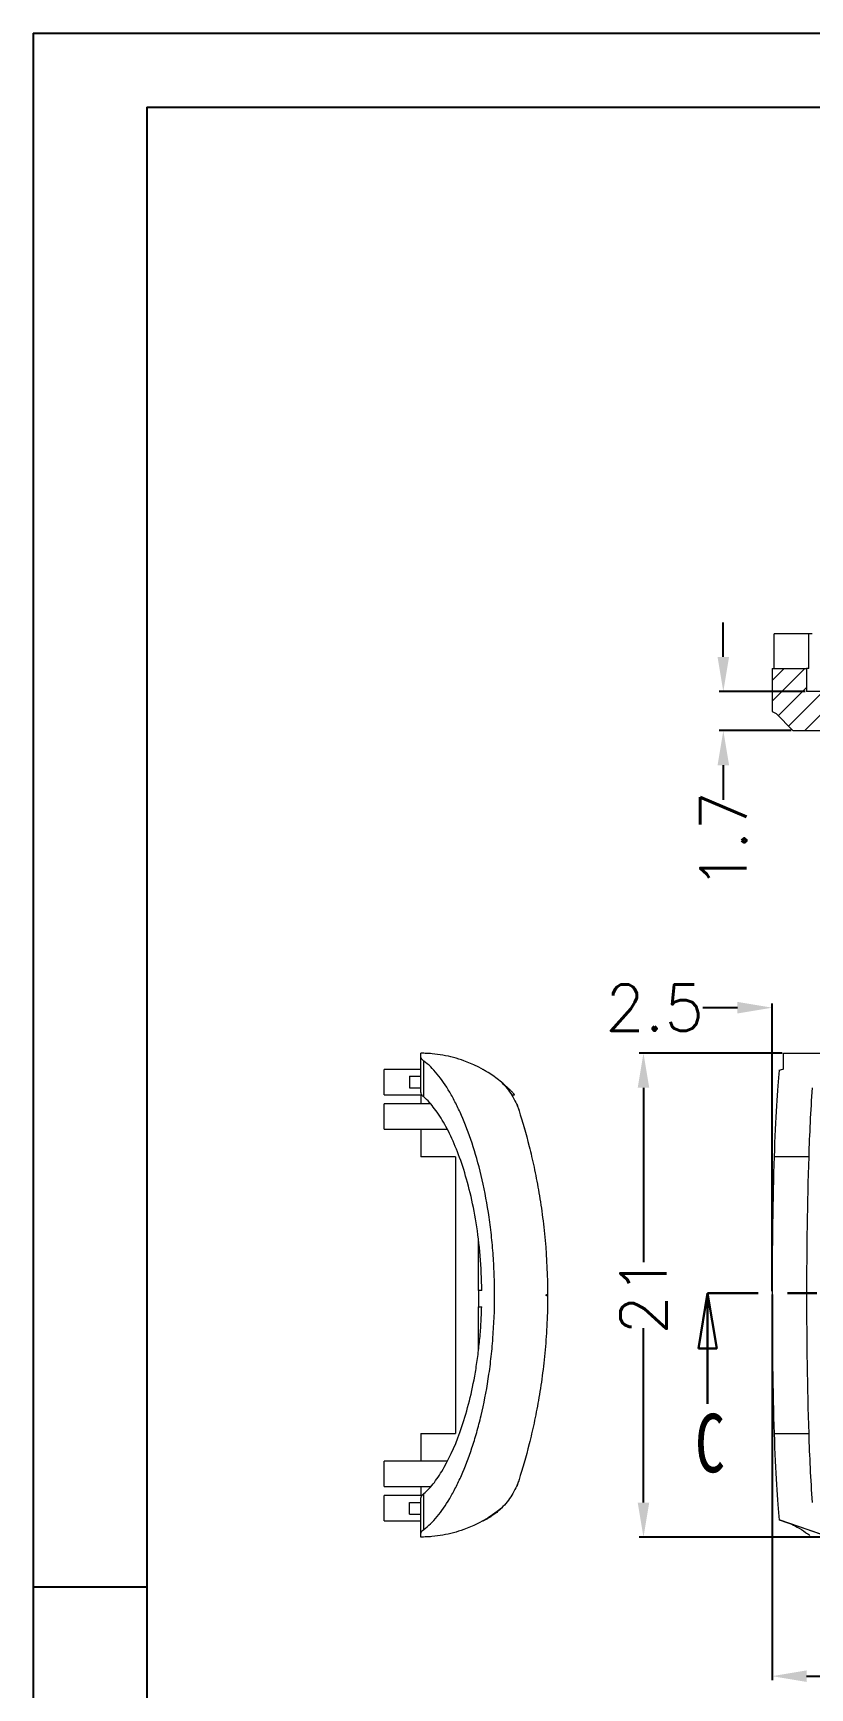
# Model space of a CAD drawing. Header units: inches. Extents: x 3168 to 3805, y 519 to 654.
# Drawn here: x 3377.1 to 3410.8, y 582.1 to 654 of the extents above; entities that cross this region are included whole.
import ezdxf

# ---------------------------------------------------------------- set-up
doc = ezdxf.new("R2010")
doc.units = ezdxf.units.IN
doc.linetypes.add('PHANTOM', pattern=[12.7, 6.35, -1.27, 1.27, -1.27, 1.27, -1.27])
doc.styles.add('SLDTEXTSTYLE0', font='TXT', dxfattribs={"width": 0.75})
doc.styles.get("Standard").update_dxf_attribs({"font": 'txt', "bigfont": 'gbcbig.shx'})
doc.dimstyles.new('2', dxfattribs={"dimtxt": 2, "dimasz": 1.5, "dimexe": 0.18, "dimexo": 0.0625, "dimgap": 0.1, "dimtad": 0, "dimzin": 12, "dimdsep": 46, "dimtxsty": 'Standard', "dimcen": 0.5, "dimclrd": 3, "dimclre": 3, "dimadec": 0, "dimazin": 0, "dimtfac": 1, "dimtofl": 0, "dimtmove": 0, "dimatfit": 3, "dimfxl": 1, "dimtolj": 1, "dimtzin": 0, "dimarcsym": 0})

# ---------------------------------------------------------------- blocks, each defined once
blk = doc.blocks.new('_CLOSED')
at = {"color": 0, "linetype": 'ByBlock', "lineweight": -2}
for p, q in [((-1, 0.166667), (0, 0)), ((-1, 0.166667), (-1, -0.166667)), ((0, 0), (-1, -0.166667)), ((0, 0), (-1, 0))]:
    blk.add_line(p, q, dxfattribs=at)
blk = doc.blocks.new('*D180')
at = {"color": 3, "lineweight": -2, "transparency": 16777216}
for p, q in [((3407.669, 611.651), (3406.169, 611.651)), ((3409.169, 599.353), (3409.169, 611.831)), ((3411.669, 608.485), (3411.669, 611.831)), ((3413.169, 611.651), (3414.669, 611.651))]:
    blk.add_line(p, q, dxfattribs=at)
at = {"color": 3, "transparency": 16777216}
for points in [[(3407.669, 611.901), (3407.669, 611.401), (3409.169, 611.651)], [(3413.169, 611.901), (3413.169, 611.401), (3411.669, 611.651)]]:
    blk.add_solid(points, dxfattribs=at)
at = {"layer": 'Defpoints', "color": 0, "transparency": 16777216}
for p in [(3411.669, 611.651), (3411.669, 608.423), (3409.169, 599.291)]:
    blk.add_point(p, dxfattribs=at)
at = {"color": 0, "transparency": 16777216, "insert": (3404.069, 611.651), "char_height": 2, "attachment_point": 5}
blk.add_mtext('\\A1;2.5', dxfattribs=at)
blk = doc.blocks.new('*D184')
at = {"color": 3, "lineweight": -2, "transparency": 16777216}
for p, q in [((3409.606, 609.673), (3403.408, 609.673)), ((3403.588, 608.173), (3403.588, 600.606)), ((3403.588, 590.173), (3403.588, 597.739)), ((3411.606, 588.673), (3403.408, 588.673))]:
    blk.add_line(p, q, dxfattribs=at)
at = {"color": 3, "transparency": 16777216}
for points in [[(3403.338, 608.173), (3403.838, 608.173), (3403.588, 609.673)], [(3403.338, 590.173), (3403.838, 590.173), (3403.588, 588.673)]]:
    blk.add_solid(points, dxfattribs=at)
at = {"layer": 'Defpoints', "color": 0, "transparency": 16777216}
for p in [(3409.669, 609.673), (3403.588, 588.673), (3411.669, 588.673)]:
    blk.add_point(p, dxfattribs=at)
at = {"color": 0, "transparency": 16777216, "insert": (3403.588, 599.173), "char_height": 2, "attachment_point": 5, "rotation": 90}
blk.add_mtext('\\A1;21', dxfattribs=at)
blk = doc.blocks.new('*D187')
at = {"color": 3, "lineweight": -2, "transparency": 16777216}
for p, q in [((3409.169, 599.196), (3409.169, 582.454)), ((3469.643, 599.196), (3469.643, 582.454)), ((3410.669, 582.634), (3436.473, 582.634)), ((3468.143, 582.634), (3442.339, 582.634))]:
    blk.add_line(p, q, dxfattribs=at)
at = {"color": 3, "transparency": 16777216}
for points in [[(3410.669, 582.884), (3410.669, 582.384), (3409.169, 582.634)], [(3468.143, 582.884), (3468.143, 582.384), (3469.643, 582.634)]]:
    blk.add_solid(points, dxfattribs=at)
at = {"layer": 'Defpoints', "color": 0, "transparency": 16777216}
for p in [(3409.169, 599.259), (3469.643, 599.259), (3469.643, 582.634)]:
    blk.add_point(p, dxfattribs=at)
at = {"color": 0, "transparency": 16777216, "insert": (3439.406, 582.634), "char_height": 2, "attachment_point": 5}
blk.add_mtext('\\A1;60.5', dxfattribs=at)
blk = doc.blocks.new('*D194')
at = {"color": 3, "lineweight": -2, "transparency": 16777216}
for p, q in [((3407.054, 626.877), (3407.054, 628.377)), ((3410.606, 625.377), (3406.874, 625.377)), ((3410.004, 623.678), (3406.874, 623.678)), ((3407.054, 622.178), (3407.054, 620.678))]:
    blk.add_line(p, q, dxfattribs=at)
at = {"color": 3, "transparency": 16777216}
for points in [[(3406.804, 626.877), (3407.304, 626.877), (3407.054, 625.377)], [(3406.804, 622.178), (3407.304, 622.178), (3407.054, 623.678)]]:
    blk.add_solid(points, dxfattribs=at)
at = {"layer": 'Defpoints', "color": 0, "transparency": 16777216}
for p in [(3410.669, 625.377), (3407.054, 623.678), (3410.066, 623.678)]:
    blk.add_point(p, dxfattribs=at)
at = {"color": 0, "transparency": 16777216, "insert": (3407.054, 618.911), "char_height": 2, "attachment_point": 5, "rotation": 90}
blk.add_mtext('\\A1;1.7', dxfattribs=at)

msp = doc.modelspace()

# ---------------------------------------------------------------- hatches: boundary and pattern name
at = {"linetype": 'Continuous', "lineweight": 0}
h = msp.add_hatch(dxfattribs=at)
h.set_pattern_fill('ANSI31', color=4, scale=0.2, style=0)
h.set_pattern_definition([(45, (0, -7.52314), (-0.44901281, 0.44901281), [])])
edge = h.paths.add_edge_path(flags=0)
edge.add_spline(control_points=[(3409.169, 624.514), (3409.227, 624.484), (3409.285, 624.454), (3409.343, 624.425)], knot_values=[0.000024, 0.000024, 0.000024, 0.000024, 0.00022, 0.00022, 0.00022, 0.00022], weights=[1, 1, 1, 1], degree=3, periodic=0)
edge.add_spline(control_points=[(3409.343, 624.425), (3409.584, 624.176), (3409.825, 623.927), (3410.066, 623.678)], knot_values=[0, 0, 0, 0, 0.00104, 0.00104, 0.00104, 0.00104], weights=[1, 1, 1, 1], degree=3, periodic=0)
edge.add_line((3410.066, 623.678), (3457.867, 623.678))
edge.add_spline(control_points=[(3457.867, 623.678), (3457.867, 623.662), (3457.867, 623.646), (3457.867, 623.63)], knot_values=[0, 0, 0, 0, 0.000048, 0.000048, 0.000048, 0.000048], weights=[1, 1, 1, 1], degree=3, periodic=0)
edge.add_spline(control_points=[(3457.867, 623.63), (3458.092, 623.427), (3458.317, 623.223), (3458.542, 623.02), (3458.66, 622.913), (3458.779, 622.806), (3458.897, 622.699), (3459.016, 622.592), (3459.134, 622.485), (3459.253, 622.378)], knot_values=[0, 0, 0, 0, 0.000909, 0.000909, 0.000909, 0.001388, 0.001388, 0.001388, 0.001867, 0.001867, 0.001867, 0.001867], weights=[1, 1, 1, 1, 1, 1, 1, 1, 1, 1], degree=3, periodic=0)
edge.add_line((3459.253, 622.378), (3469.668, 622.378))
edge.add_spline(control_points=[(3469.668, 622.378), (3469.67, 623.147), (3469.61, 623.918), (3469.49, 624.678)], knot_values=[0.000034, 0.000034, 0.000034, 0.000034, 0.002332, 0.002332, 0.002332, 0.002332], weights=[1, 1, 1, 1], degree=3, periodic=0)
edge.add_line((3469.49, 624.678), (3467.432, 625.377))
edge.add_line((3467.432, 625.377), (3449.169, 625.377))
edge.add_line((3449.169, 625.377), (3449.169, 624.877))
edge.add_line((3449.169, 624.877), (3446.669, 624.877))
edge.add_line((3446.669, 624.877), (3446.669, 625.377))
edge.add_line((3446.669, 625.377), (3410.669, 625.377))
edge.add_line((3410.669, 625.377), (3410.669, 626.377))
edge.add_line((3410.669, 626.377), (3409.169, 626.377))
edge.add_line((3409.169, 626.377), (3409.169, 624.514))

# ---------------------------------------------------------------- linework, layer by layer
for p, q in [((3377.093, 653.956), (3567.902, 653.956)), ((3377.093, 653.956), (3377.093, 519.041)), ((3382.031, 650.744), (3564.69, 650.744)), ((3382.031, 650.744), (3382.031, 522.253)), ((3382.031, 586.498), (3377.093, 586.498))]:
    msp.add_line(p, q)
at = {"color": 7, "linetype": 'Continuous', "lineweight": 15}
for p, q in [((3410.759, 627.877), (3409.258, 627.877)), ((3409.258, 626.377), (3409.258, 627.877)), ((3410.759, 626.377), (3410.759, 627.877)), ((3409.169, 626.377), (3409.169, 624.514)), ((3409.169, 626.377), (3410.669, 626.377)), ((3410.669, 626.377), (3410.669, 625.377)), ((3446.669, 625.377), (3410.669, 625.377)), ((3409.169, 624.514), (3409.343, 624.425)), ((3409.343, 624.425), (3410.066, 623.678)), ((3410.066, 623.678), (3457.867, 623.678)), ((3393.926, 607.982), (3393.926, 609.51)), ((3394.059, 607.775), (3394.059, 609.335)), ((3409.668, 608.987), (3409.669, 609.673)), ((3409.669, 609.673), (3457.861, 609.673)), ((3393.926, 608.973), (3392.326, 608.973)), ((3392.326, 608.423), (3392.326, 608.973)), ((3392.326, 607.873), (3392.326, 608.423)), ((3393.426, 608.673), (3393.426, 608.173)), ((3393.426, 608.673), (3393.926, 608.673)), ((3396.611, 608.973), (3396.587, 608.973)), ((3409.668, 608.988), (3409.465, 608.918)), ((3409.668, 608.987), (3409.483, 608.923)), ((3392.326, 607.873), (3393.968, 607.873)), ((3393.426, 608.173), (3393.926, 608.173)), ((3393.926, 607.873), (3393.926, 607.473)), ((3397.862, 607.873), (3397.995, 607.873)), ((3394.342, 607.473), (3392.326, 607.473)), ((3392.326, 606.923), (3392.326, 607.473)), ((3392.326, 606.373), (3392.326, 606.923)), ((3392.326, 606.373), (3395.067, 606.373)), ((3393.926, 606.373), (3393.926, 605.173)), ((3395.426, 605.173), (3393.926, 605.173)), ((3410.759, 605.173), (3409.258, 605.173)), ((3396.426, 599.373), (3396.426, 598.673)), ((3396.57, 599.373), (3396.426, 599.373)), ((3396.426, 598.673), (3396.565, 598.673)), ((3393.926, 593.173), (3395.426, 593.173)), ((3393.926, 593.173), (3393.926, 591.973)), ((3409.258, 593.173), (3410.759, 593.173)), ((3395.077, 591.973), (3392.326, 591.973)), ((3392.326, 590.873), (3392.326, 591.973)), ((3392.326, 590.873), (3394.352, 590.873)), ((3393.976, 590.473), (3392.326, 590.473)), ((3392.326, 589.373), (3392.326, 590.473)), ((3393.926, 590.873), (3393.926, 590.473)), ((3394.059, 589.003), (3394.059, 590.561)), ((3398.066, 590.873), (3398.092, 590.873)), ((3393.426, 589.673), (3393.426, 590.173)), ((3393.426, 590.173), (3393.926, 590.173)), ((3393.926, 588.831), (3393.926, 590.358)), ((3392.326, 589.373), (3393.926, 589.373)), ((3393.426, 589.673), (3393.926, 589.673)), ((3396.589, 589.373), (3396.633, 589.373)), ((3411.669, 588.673), (3409.483, 589.423)), ((3409.483, 589.422), (3410.225, 589.166)), ((3411.646, 588.675), (3409.944, 589.263))]:
    msp.add_line(p, q, dxfattribs=at)
at = {"color": 1, "linetype": 'PHANTOM', "lineweight": 30}
msp.add_line((3472.07, 599.259), (3406.374, 599.259), dxfattribs=at)
at = {"color": 7, "linetype": 'Continuous', "lineweight": 30}
msp.add_line((3406.374, 594.459), (3406.374, 599.259), dxfattribs=at)
at = {"color": 7, "linetype": 'Continuous', "lineweight": 15}
for start_param, end_param in [(0.380121, 0.962551), (0.962551, 2.179042), (2.179042, 2.761335)]:
    msp.add_ellipse((3409.669, 599.173), major_axis=(0, 10.5), ratio=0.047619, start_param=start_param, end_param=end_param, dxfattribs=at)
for points, knots in [([(3410.916, 627.877), (3410.874, 627.877), (3410.845, 627.877), (3410.796, 627.877), (3410.776, 627.877), (3410.759, 627.877)], [0, 0, 0, 0, 0.5, 0.5, 1, 1, 1, 1]), ([(3397.426, 608.415), (3396.927, 608.827), (3396.381, 609.134), (3395.501, 609.452), (3395.197, 609.533), (3394.729, 609.616), (3394.57, 609.637), (3394.33, 609.659), (3394.249, 609.664), (3394.088, 609.671), (3394.006, 609.673), (3393.926, 609.673)], [0, 0, 0, 0, 0.5, 0.5, 0.75, 0.75, 0.875, 0.875, 0.9375, 0.9375, 1, 1, 1, 1]), ([(3394.059, 589.003), (3394.255, 589.148), (3394.446, 589.335), (3394.819, 589.785), (3395.001, 590.047), (3395.266, 590.497), (3395.353, 590.656), (3395.522, 590.989), (3395.604, 591.164), (3395.846, 591.712), (3395.998, 592.108), (3396.213, 592.756), (3396.282, 592.981), (3396.415, 593.45), (3396.479, 593.695), (3396.658, 594.448), (3396.763, 594.977), (3396.894, 595.819), (3396.933, 596.11), (3397.002, 596.7), (3397.031, 596.998), (3397.1, 597.901), (3397.125, 598.516), (3397.126, 599.457), (3397.12, 599.772), (3397.097, 600.392), (3397.08, 600.698), (3397.034, 601.304), (3397.006, 601.603), (3396.938, 602.195), (3396.899, 602.486), (3396.769, 603.331), (3396.664, 603.863), (3396.423, 604.875), (3396.29, 605.342), (3396.004, 606.207), (3395.851, 606.606), (3395.607, 607.159), (3395.523, 607.336), (3395.353, 607.671), (3395.267, 607.829), (3395.003, 608.277), (3394.822, 608.541), (3394.449, 608.996), (3394.255, 609.188), (3394.059, 609.335)], [0, 0, 0, 0, 0.0625, 0.0625, 0.125, 0.125, 0.15625, 0.15625, 0.1875, 0.1875, 0.25, 0.25, 0.28125, 0.28125, 0.3125, 0.3125, 0.375, 0.375, 0.40625, 0.40625, 0.4375, 0.4375, 0.5, 0.5, 0.53125, 0.53125, 0.5625, 0.5625, 0.59375, 0.59375, 0.625, 0.625, 0.6875, 0.6875, 0.75, 0.75, 0.8125, 0.8125, 0.84375, 0.84375, 0.875, 0.875, 0.9375, 0.9375, 1, 1, 1, 1]), ([(3396.794, 608.866), (3396.791, 608.868), (3396.773, 608.879), (3396.743, 608.896), (3396.705, 608.919), (3396.675, 608.936), (3396.656, 608.947), (3396.645, 608.954), (3396.635, 608.959), (3396.623, 608.966), (3396.614, 608.971), (3396.608, 608.974), (3396.611, 608.973), (3396.611, 608.973)], [0, 0, 0, 0, 0.034266, 0.184134, 0.334052, 0.489182, 0.579936, 0.625548, 0.670742, 0.764862, 0.880121, 0.9986, 1, 1, 1, 1]), ([(3397.995, 607.873), (3397.995, 607.873), (3397.994, 607.874), (3397.984, 607.884), (3397.969, 607.901), (3397.954, 607.917), (3397.936, 607.937), (3397.913, 607.961), (3397.883, 607.993), (3397.845, 608.032), (3397.803, 608.074), (3397.758, 608.118), (3397.71, 608.164), (3397.66, 608.211), (3397.6, 608.265), (3397.532, 608.326), (3397.47, 608.379), (3397.434, 608.409), (3397.423, 608.417)], [0, 0, 0, 0, 0.040665, 0.125865, 0.170612, 0.214843, 0.259069, 0.305044, 0.369014, 0.432963, 0.500249, 0.566922, 0.633582, 0.700233, 0.771692, 0.866623, 0.961538, 1, 1, 1, 1]), ([(3397.426, 608.415), (3397.599, 608.246), (3397.748, 608.059), (3398.003, 607.649), (3398.109, 607.425), (3398.187, 607.178)], [0, 0, 0, 0, 0.5, 0.5, 1, 1, 1, 1]), ([(3409.483, 608.924), (3409.483, 608.924), (3409.483, 608.924), (3409.483, 608.924), (3409.483, 608.923)], [0, 0, 0, 0, 0.164266, 1, 1, 1, 1]), ([(3394.059, 607.775), (3394.015, 607.814), (3393.982, 607.85), (3393.937, 607.92), (3393.926, 607.953), (3393.926, 607.982)], [0, 0, 0, 0, 0.5, 0.5, 1, 1, 1, 1]), ([(3396.57, 599.373), (3396.565, 599.886), (3396.541, 600.388), (3396.458, 601.371), (3396.398, 601.854), (3396.251, 602.766), (3396.165, 603.197), (3395.967, 604.019), (3395.858, 604.401), (3395.626, 605.11), (3395.502, 605.439), (3395.24, 606.051), (3395.102, 606.334), (3394.819, 606.841), (3394.673, 607.067), (3394.372, 607.464), (3394.217, 607.636), (3394.059, 607.775)], [0, 0, 0, 0, 0.125, 0.125, 0.25, 0.25, 0.375, 0.375, 0.5, 0.5, 0.625, 0.625, 0.75, 0.75, 0.875, 0.875, 1, 1, 1, 1]), ([(3410.916, 608.173), (3410.874, 607.673), (3410.845, 607.173), (3410.796, 606.173), (3410.776, 605.673), (3410.759, 605.173)], [0, 0, 0, 0, 0.5, 0.5, 1, 1, 1, 1]), ([(3398.092, 607.472), (3398.092, 607.472), (3398.092, 607.473), (3398.093, 607.467), (3398.097, 607.455), (3398.103, 607.437), (3398.111, 607.414), (3398.121, 607.384), (3398.132, 607.349), (3398.145, 607.31), (3398.159, 607.265), (3398.173, 607.221), (3398.183, 607.191), (3398.187, 607.178)], [0, 0, 0, 0, 0.037683, 0.139985, 0.235238, 0.33049, 0.430515, 0.527276, 0.624033, 0.72541, 0.826177, 0.92694, 1, 1, 1, 1]), ([(3398.187, 607.178), (3398.333, 606.716), (3398.483, 606.203), (3398.698, 605.346), (3398.768, 605.046), (3398.904, 604.414), (3398.969, 604.081), (3399.089, 603.397), (3399.144, 603.043), (3399.241, 602.313), (3399.284, 601.935), (3399.389, 600.769), (3399.426, 599.978), (3399.426, 599.173)], [0, 0, 0, 0, 0.25, 0.25, 0.375, 0.375, 0.5, 0.5, 0.625, 0.625, 0.75, 0.75, 1, 1, 1, 1]), ([(3398.368, 606.584), (3398.37, 606.577), (3398.377, 606.553), (3398.387, 606.517), (3398.399, 606.476), (3398.409, 606.442), (3398.416, 606.414), (3398.422, 606.394), (3398.426, 606.38), (3398.428, 606.373), (3398.428, 606.374), (3398.428, 606.374)], [0, 0, 0, 0, 0.051113, 0.17976, 0.31553, 0.439097, 0.562668, 0.693057, 0.812116, 0.931178, 1, 1, 1, 1]), ([(3396.426, 599.373), (3396.426, 599.607), (3396.426, 600.075), (3396.426, 600.768), (3396.426, 601.276), (3396.426, 601.541), (3396.426, 601.588)], [0, 0, 0, 0, 0.310207, 0.620365, 0.933387, 1, 1, 1, 1]), ([(3399.426, 599.173), (3399.426, 598.772), (3399.416, 598.365), (3399.38, 597.571), (3399.353, 597.181), (3399.284, 596.414), (3399.242, 596.035), (3399.144, 595.301), (3399.089, 594.948), (3398.97, 594.267), (3398.905, 593.938), (3398.77, 593.305), (3398.699, 593.003), (3398.483, 592.143), (3398.333, 591.629), (3398.187, 591.167)], [0, 0, 0, 0, 0.125, 0.125, 0.25, 0.25, 0.375, 0.375, 0.5, 0.5, 0.625, 0.625, 0.75, 0.75, 1, 1, 1, 1]), ([(3399.426, 599.173), (3399.426, 599.175), (3399.425, 599.178), (3399.424, 599.18), (3399.423, 599.182), (3399.422, 599.184), (3399.421, 599.186), (3399.419, 599.188), (3399.416, 599.19), (3399.414, 599.192), (3399.41, 599.194), (3399.407, 599.195), (3399.403, 599.196), (3399.399, 599.197), (3399.395, 599.197), (3399.391, 599.197), (3399.386, 599.196), (3399.382, 599.195), (3399.377, 599.193), (3399.374, 599.192), (3399.372, 599.19), (3399.369, 599.188), (3399.367, 599.186), (3399.366, 599.184), (3399.365, 599.182), (3399.364, 599.18), (3399.363, 599.178), (3399.363, 599.176), (3399.362, 599.173), (3399.362, 599.171), (3399.363, 599.169), (3399.363, 599.167), (3399.364, 599.165), (3399.365, 599.163), (3399.366, 599.161), (3399.367, 599.16), (3399.369, 599.158), (3399.371, 599.156), (3399.374, 599.154), (3399.377, 599.152), (3399.381, 599.151), (3399.385, 599.149), (3399.389, 599.149), (3399.394, 599.149), (3399.398, 599.149), (3399.402, 599.15), (3399.407, 599.15), (3399.411, 599.152), (3399.415, 599.155), (3399.417, 599.156), (3399.42, 599.158), (3399.421, 599.161), (3399.423, 599.162), (3399.424, 599.165), (3399.425, 599.167), (3399.425, 599.169), (3399.426, 599.171), (3399.426, 599.173)], [0, 0, 0, 0, 0.0000070187, 0.0000070187, 0.0000070187, 0.0000139822, 0.0000139822, 0.0000139822, 0.0000230891, 0.0000230891, 0.0000230891, 0.0000349233, 0.0000349233, 0.0000349233, 0.0000469414, 0.0000469414, 0.0000469414, 0.0000608262, 0.0000608262, 0.0000608262, 0.0000705303, 0.0000705303, 0.0000705303, 0.0000781785, 0.0000781785, 0.0000781785, 0.0000846583, 0.0000846583, 0.0000846583, 0.0000911644, 0.0000911644, 0.0000911644, 0.0000972956, 0.0000972956, 0.0000972956, 0.0001039131, 0.0001039131, 0.0001039131, 0.0001138026, 0.0001138026, 0.0001138026, 0.0001264355, 0.0001264355, 0.0001264355, 0.0001392151, 0.0001392151, 0.0001392151, 0.0001531718, 0.0001531718, 0.0001531718, 0.0001616752, 0.0001616752, 0.0001616752, 0.0001686684, 0.0001686684, 0.0001686684, 0.0001747525, 0.0001747525, 0.0001747525, 0.0001747525]), ([(3394.059, 590.561), (3394.213, 590.694), (3394.363, 590.857), (3394.657, 591.239), (3394.801, 591.459), (3395.22, 592.197), (3395.477, 592.782), (3395.824, 593.816), (3395.932, 594.189), (3396.128, 594.973), (3396.216, 595.387), (3396.329, 596.047), (3396.364, 596.274), (3396.426, 596.735), (3396.453, 596.969), (3396.499, 597.443), (3396.518, 597.684), (3396.548, 598.173), (3396.559, 598.422), (3396.565, 598.673)], [0, 0, 0, 0, 0.125, 0.125, 0.25, 0.25, 0.5, 0.5, 0.625, 0.625, 0.75, 0.75, 0.8125, 0.8125, 0.875, 0.875, 0.9375, 0.9375, 1, 1, 1, 1]), ([(3396.426, 596.77), (3396.426, 596.82), (3396.426, 597.15), (3396.426, 597.785), (3396.426, 598.377), (3396.426, 598.673)], [0, 0, 0, 0, 0.0818983, 0.542757, 1, 1, 1, 1]), ([(3410.759, 593.173), (3410.776, 592.672), (3410.796, 592.172), (3410.845, 591.172), (3410.874, 590.672), (3410.916, 590.173)], [0, 0, 0, 0, 0.5, 0.5, 1, 1, 1, 1]), ([(3398.428, 591.972), (3398.428, 591.972), (3398.428, 591.973), (3398.427, 591.968), (3398.424, 591.956), (3398.418, 591.938), (3398.412, 591.914), (3398.403, 591.884), (3398.393, 591.849), (3398.381, 591.809), (3398.368, 591.764), (3398.356, 591.723), (3398.349, 591.697), (3398.346, 591.687)], [0, 0, 0, 0, 0.0322184, 0.1372882, 0.2357854, 0.334281, 0.4377593, 0.5372472, 0.6367319, 0.7410713, 0.8434714, 0.9458677, 1, 1, 1, 1]), ([(3393.926, 590.358), (3393.926, 590.387), (3393.937, 590.419), (3393.982, 590.487), (3394.015, 590.523), (3394.059, 590.561)], [0, 0, 0, 0, 0.5, 0.5, 1, 1, 1, 1]), ([(3398.187, 591.167), (3398.109, 590.921), (3398.003, 590.697), (3397.748, 590.286), (3397.599, 590.1), (3397.426, 589.93)], [0, 0, 0, 0, 0.5, 0.5, 1, 1, 1, 1]), ([(3397.864, 590.472), (3397.864, 590.472), (3397.863, 590.472), (3397.859, 590.464), (3397.851, 590.453), (3397.841, 590.436), (3397.827, 590.415), (3397.81, 590.39), (3397.79, 590.361), (3397.77, 590.332), (3397.755, 590.312), (3397.749, 590.303)], [0, 0, 0, 0, 0.106031, 0.217678, 0.329321, 0.446554, 0.560303, 0.674041, 0.792843, 0.916289, 1, 1, 1, 1]), ([(3398.187, 591.167), (3398.181, 591.15), (3398.17, 591.114), (3398.154, 591.065), (3398.139, 591.018), (3398.126, 590.977), (3398.114, 590.943), (3398.105, 590.915), (3398.098, 590.894), (3398.094, 590.88), (3398.092, 590.873), (3398.092, 590.874), (3398.092, 590.874)], [0, 0, 0, 0, 0.1010184, 0.2088123, 0.3166118, 0.4303922, 0.5337127, 0.6370386, 0.7461983, 0.8445109, 0.9428258, 1, 1, 1, 1]), ([(3397.426, 589.93), (3396.924, 589.516), (3396.375, 589.209), (3395.493, 588.892), (3395.19, 588.811), (3394.723, 588.729), (3394.565, 588.708), (3394.327, 588.687), (3394.247, 588.682), (3394.087, 588.675), (3394.005, 588.673), (3393.926, 588.673)], [0, 0, 0, 0, 0.5, 0.5, 0.75, 0.75, 0.875, 0.875, 0.9375, 0.9375, 1, 1, 1, 1]), ([(3397.428, 589.933), (3397.419, 589.923), (3397.389, 589.894), (3397.332, 589.842), (3397.259, 589.778), (3397.179, 589.713), (3397.096, 589.65), (3397.022, 589.598), (3396.955, 589.554), (3396.899, 589.518), (3396.843, 589.485), (3396.791, 589.455), (3396.742, 589.428), (3396.706, 589.41), (3396.68, 589.396), (3396.662, 589.387), (3396.646, 589.38), (3396.636, 589.375), (3396.632, 589.372), (3396.633, 589.373), (3396.633, 589.373)], [0, 0, 0, 0, 0.032555, 0.103767, 0.190917, 0.278057, 0.365192, 0.45869, 0.520837, 0.582987, 0.645145, 0.709994, 0.767986, 0.826639, 0.85857, 0.890513, 0.923731, 0.958454, 0.994117, 1, 1, 1, 1]), ([(3409.483, 589.422), (3409.483, 589.422), (3409.483, 589.422), (3409.483, 589.422), (3409.483, 589.423)], [0, 0, 0, 0, 0.1548731, 1, 1, 1, 1]), ([(3409.944, 589.263), (3410.05, 589.216), (3410.274, 589.117), (3410.56, 588.92), (3410.747, 588.791), (3410.81, 588.747)], [0, 0, 0, 0, 0.376165, 0.792142, 1, 1, 1, 1])]:
    msp.add_open_spline(points, degree=3, knots=knots, dxfattribs=at)
for points in [[(3410.759, 626.377), (3410.693, 626.377), (3410.669, 626.377), (3410.669, 626.377)], [(3393.926, 609.51), (3393.926, 609.618), (3393.926, 609.673), (3393.926, 609.673)], [(3394.059, 609.335), (3393.971, 609.401), (3393.926, 609.461), (3393.926, 609.51)], [(3395.426, 605.173), (3395.426, 603.173), (3395.426, 599.173), (3395.426, 595.173), (3395.426, 593.173)], [(3410.759, 605.173), (3410.692, 603.173), (3410.645, 599.173), (3410.692, 595.173), (3410.759, 593.173)], [(3393.926, 588.831), (3393.926, 588.88), (3393.971, 588.938), (3394.059, 589.003)], [(3393.926, 588.673), (3393.926, 588.673), (3393.926, 588.726), (3393.926, 588.831)]]:
    msp.add_open_spline(points, degree=3, dxfattribs=at)

# ---------------------------------------------------------------- block references
at = {"color": 7, "linetype": 'Continuous', "lineweight": 30, "xscale": 2.399999999999977, "yscale": 2.399999999999977, "zscale": 0.4, "rotation": 90}
msp.add_blockref('_CLOSED', (3406.374, 599.259), dxfattribs=at)

# ---------------------------------------------------------------- texts
at = {"color": 7, "linetype": 'Continuous', "insert": (3405.825, 594.025), "char_height": 2.54, "attachment_point": 1, "style": 'SLDTEXTSTYLE0'}
msp.add_mtext('C', dxfattribs=at)

# ---------------------------------------------------------------- dimensions: what is measured, and where the dimension line sits
for base, p1, p2, picture, middle in [((3407.054, 623.678), (3410.669, 625.377), (3410.066, 623.678), '*D194', (3407.054, 618.911)), ((3403.588, 588.673), (3409.669, 609.673), (3411.669, 588.673), '*D184', (3403.588, 599.173))]:
    dim = msp.add_linear_dim(base=base, p1=p1, p2=p2, angle=90, dimstyle='2')
    dim.commit()
    dim.dimension.update_dxf_attribs({"geometry": picture, "text_midpoint": middle})
dim = msp.add_linear_dim(base=(3411.669, 611.651), p1=(3409.169, 599.291), p2=(3411.669, 608.423), dimstyle='2')
dim.commit()
dim.dimension.update_dxf_attribs({"geometry": '*D180', "text_midpoint": (3404.069, 611.651), "dimtype": 160})
dim = msp.add_linear_dim(base=(3469.643, 582.634), p1=(3409.169, 599.259), p2=(3469.643, 599.259), text='60.5', dimstyle='2')
dim.commit()
dim.dimension.update_dxf_attribs({"geometry": '*D187', "text_midpoint": (3439.406, 582.634)})

doc.saveas('drawing.dxf')
